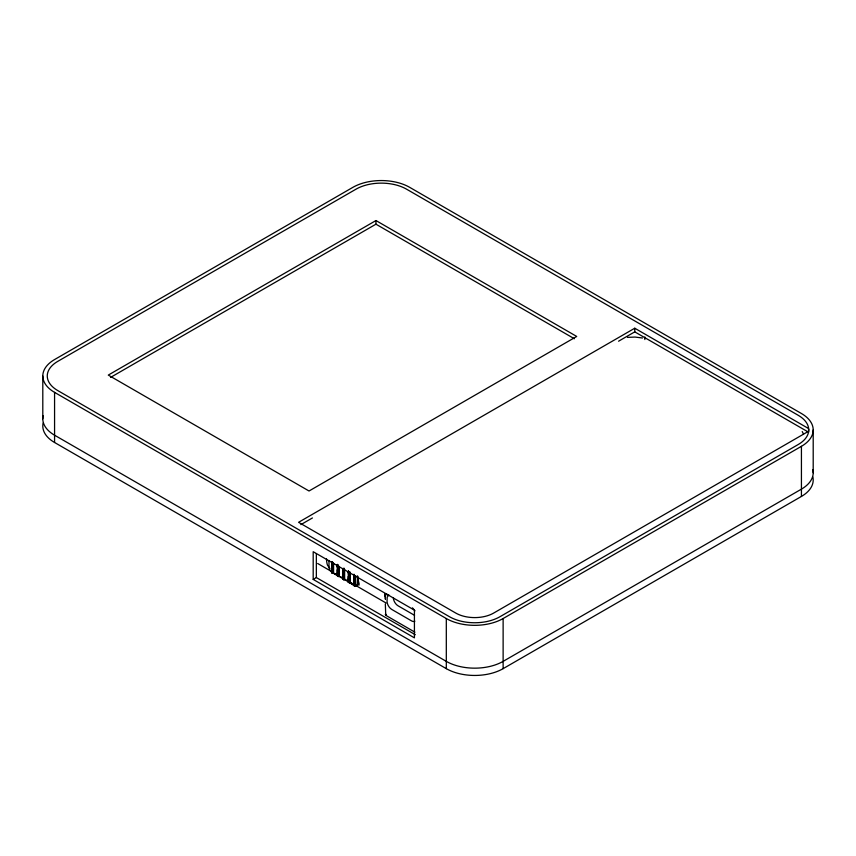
<?xml version="1.0" encoding="UTF-8"?>
<svg xmlns="http://www.w3.org/2000/svg" width="856" height="856" viewBox="0 0 856 856"><rect width="100%" height="100%" fill="white"/><g stroke="black" fill="none" stroke-linecap="round" stroke-linejoin="round"><path stroke-width="1.28" d="M357.348 576.045A4.462 2.579 60 0 1 357.712 577.95L357.401 584.99A4.462 2.579 60 0 1 356.117 585.825L354.844 585.558L355.625 585.868L355.668 575.895M331.871 569.636L331.957 572.889L331.839 566.405L332.053 572.942L331.914 561.59L331.925 572.76L332.31 562.392M342.914 574.269L342.882 572.782L343.106 579.319L342.871 575.917M337.435 564.853L337.574 576.131L337.392 571.284M342.956 569.261L343.01 579.266L342.914 574.472M348.488 571.23L348.627 582.508L348.392 579.105M354.01 574.419L354.149 585.697L353.967 580.86M331.903 562.478L331.871 564.81L331.871 561.729M333.155 563.355L332.813 573.381L332.845 567.089L332.684 573.199L333.573 572.974L333.573 563.12M337.435 564.5L337.574 576.131M338.687 566.544L338.334 576.57L338.366 570.278L338.206 576.388L339.094 576.174L339.094 566.308M342.946 568.855L343.106 579.319M344.208 569.732L343.984 579.78L344.615 579.362L344.615 569.497M348.488 570.888L348.499 582.326L348.445 577.661L348.499 582.326L348.445 579.202M349.751 571.68L349.505 582.968L350.136 582.551L350.136 572.696M354.01 574.344L354.149 585.697M355.251 576.109L354.78 585.953L354.94 579.844L354.78 585.953L355.625 585.868M333.155 563.205L332.716 573.327M338.676 566.394L338.238 576.516L338.644 571.797L339.094 576.174M344.198 569.582L343.77 579.705M349.73 572.771L349.505 582.968L349.687 579.715C347.279 584.434 361.51 588.029 350.018 582.722M355.251 575.96L354.94 586.093M337.392 566.458L337.435 564.382M331.839 563.43L331.871 561.943M332.684 573.199L332.759 570.15M337.392 565.131L337.36 566.619L337.425 564.628M338.206 576.388L338.281 573.338M343.738 579.576L343.802 576.527M348.445 571.508L348.403 572.996L348.467 571.005M349.259 582.765L349.334 579.715M353.935 576.184L353.967 574.697M354.78 585.953L354.855 582.904M385.2 594.749L385.393 599.435M385.328 598.644L385.51 593.839A2.472 1.423 0 0 0 385.211 593.625L389.095 595.209M344.187 568.298L344.08 570.385L344.166 568.833M333.027 564.008L333.112 562.456M349.601 573.584L349.687 572.022M326.543 558.85L326.5 559.524A31.244 18.04 -60 0 0 327.538 565.313L329.924 568.502M338.366 576.516L338.644 573.338L338.709 576.388M343.887 579.705L344.166 576.527L344.615 579.362M385.51 593.839L385.328 596.215L385.51 593.839L388.41 595.476L387.19 597.242L387.04 601.265A6.698 3.863 60 0 0 391.781 609.461L411.501 620.857A6.698 3.863 60 0 0 414.85 621.188M357.573 584.584L357.712 583.578L357.401 584.99M385.082 594.62L384.858 595.562M385.328 614.437L385.756 615.293L385.328 603.962M385.542 614.619L385.649 613.987L385.756 615.293M337.392 571.08L337.36 569.593L337.574 575.981L337.392 574.162M353.967 583.728L354.149 585.547L354.405 581.374M348.445 577.458L348.403 575.97L348.403 582.251M353.967 580.646L353.935 579.159L354.02 585.515L353.913 583.835M343.609 579.063L342.882 578.945L343.352 568.769M348.403 582.134L348.916 581.984M353.977 585.558L354.47 585.247M375.955 220.548L108.273 375.089L309.037 491.002L576.719 336.451L375.955 220.548L375.955 224.186L110.574 377.4M808.588 432.216L808.588 428.567L634.756 328.223L298.573 522.31L455.777 613.067A26.782 15.462 0 0 0 493.655 613.067L808.588 431.264M300.884 524.621L312.44 517.955M618.588 341.202L634.756 331.861L807.433 431.552M313.189 579.405L414.422 637.848L414.422 610.157L313.189 551.703L313.189 579.405L316.346 577.575L415.278 634.703M343.384 578.795L342.924 579.17L342.914 576.013M54.57 392.369L446.308 618.535A40.178 23.198 0 0 0 503.125 618.535L801.43 446.318A40.178 23.198 0 0 0 801.43 413.512L409.692 187.346A40.178 23.198 0 0 0 352.875 187.346L54.57 359.563A40.178 23.198 0 0 0 54.57 392.369L54.57 442.488L446.308 668.654A40.178 23.198 0 0 0 503.125 668.654L801.43 496.437A40.178 23.198 0 0 0 812.858 477.006M333.187 573.199L333.112 568.609L332.845 573.327L333.112 570.15L333.53 573.103M349.13 582.251L354.566 585.376L332.149 572.461A4.462 2.579 60 0 1 328.993 566.993L328.993 561.375A4.462 2.579 60 0 1 329.1 560.487M627.437 337.382L635.045 337.061L642.492 338.002M414.882 632.156L385.938 615.41M333.444 573.156L332.428 572.578M338.965 576.345L332.149 572.461M357.241 584.605L359.049 585.076L359.103 583.535A31.244 18.04 -60 0 1 358.065 577.747L357.765 576.163M375.955 224.186L574.408 338.762M414.529 615.314L398.094 605.823A6.698 3.863 60 0 1 393.514 599.125A19.485 11.246 60 0 1 393.353 597.616M317.662 563.483L332.492 572.054M335.873 574.012L338.206 575.35M340.442 576.644L343.909 578.645M346.156 579.951L348.478 581.288M350.725 582.583L386.142 603.052M337.36 575.756L338.077 575.874M348.627 582.508L348.392 580.646M412.442 607.835L414.967 610.81M802.222 431.552L803.463 434.003M331.882 572.792L331.871 570.973M349.505 582.829L349.687 578.175L349.762 582.765M343.984 579.64L344.166 574.986L344.24 579.576M348.445 580.539L348.499 582.037L348.445 578.998M343.759 568.298L343.802 570.374M338.238 565.11L338.281 567.175M353.967 582.187L354.02 585.226M342.914 575.81L342.978 578.849M337.392 572.621L337.446 575.66M331.871 569.433L331.925 572.471M337.392 572.825L337.446 575.949M354.823 575.96L354.855 578.292L354.855 576.751M349.291 572.771L349.334 575.104L349.334 572.022M343.748 568.416L343.802 571.904L343.802 568.833M338.227 565.228L338.281 568.716L338.281 565.645M332.716 563.205L332.759 565.527L332.759 562.456M813.2 429.915L813.2 472.747M801.43 446.318L801.43 496.437M644.857 336.932L644.857 339.554M634.756 328.223L634.756 331.861M503.125 618.535L503.125 668.654M446.308 618.535L446.308 668.654M353.967 574.494L353.967 577.565M348.445 571.305L348.445 574.376M342.914 569.647L342.914 571.187M337.831 571.744L337.831 574.205M337.392 564.917L337.392 567.999M316.346 553.843L316.346 577.575M42.8 375.966L42.8 418.798M43.142 415.77A40.178 23.198 0 0 0 54.57 435.201L446.308 661.367A40.178 23.198 0 0 0 503.125 661.367L801.43 489.14A40.178 23.198 0 0 0 812.858 469.719M54.57 442.488A40.178 23.198 0 0 1 43.142 423.057M808.738 429.915L808.428 432.601A35.717 20.619 0 0 1 798.274 444.489L499.968 616.716A35.717 20.619 0 0 1 449.464 616.716L57.727 390.55A35.717 20.619 0 0 1 57.727 361.393L356.032 189.165A35.717 20.619 0 0 1 406.536 189.165L798.274 415.331A35.717 20.619 0 0 1 808.428 427.219L808.738 429.915"/></g></svg>
